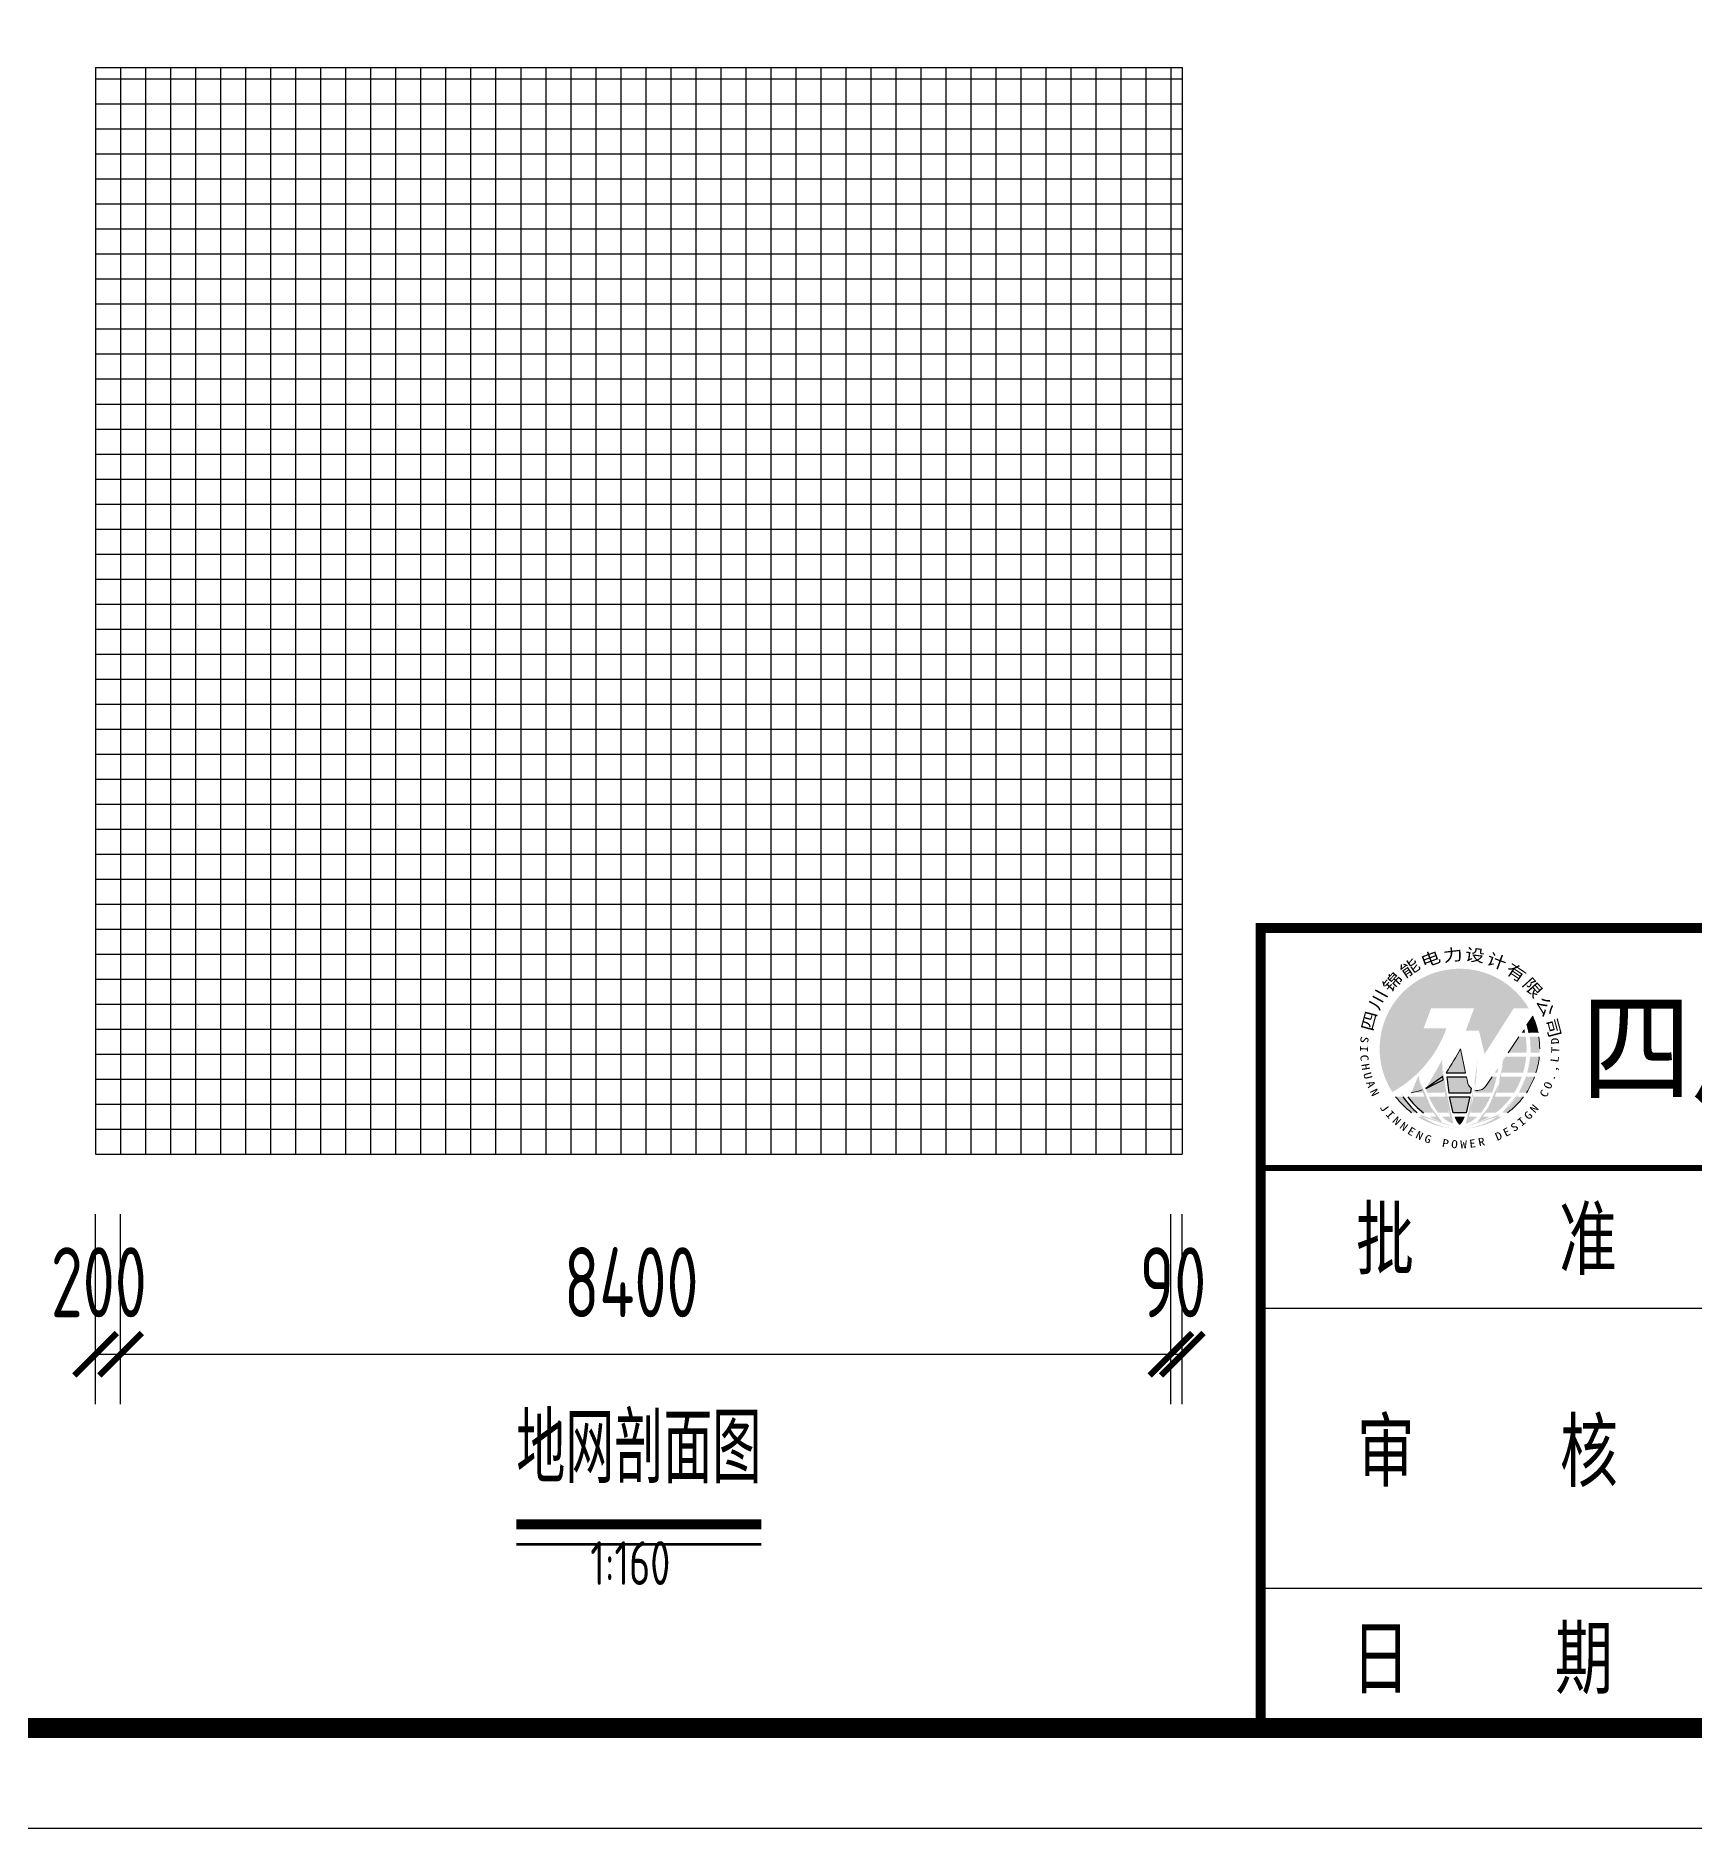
# Model space of a CAD drawing. Header units: inches. Extents: x -4449 to -2355, y -113 to 192.
# Drawn here: x -3039.9 to -2957, y -113.2 to -23.6 of the extents above; entities that cross this region are included whole.
import ezdxf
from ezdxf.enums import TextEntityAlignment as Align

# ---------------------------------------------------------------- set-up
doc = ezdxf.new("R2010")
doc.units = ezdxf.units.IN
doc.header["$MEASUREMENT"] = 0
doc.linetypes.add('细实线', pattern=[0])
doc.layers.add('原状电力线', color=7, linetype='Continuous')
doc.layers.add('图框', color=7, linetype='Continuous')
doc.styles.get("Standard").update_dxf_attribs({"font": 'tssdeng.shx', "width": 0.7, "bigfont": 'hztxt.shx'})
doc.styles.add('宋体-0.71', font='', dxfattribs={"width": 0.71})
doc.styles.add('宋体-0.8', font='', dxfattribs={"width": 0.8})
doc.styles.add('宋体-0.9', font='', dxfattribs={"width": 0.9})
doc.styles.add('宋体－0.71', font='', dxfattribs={"width": 0.71})
doc.styles.get('宋体-0.71').set_extended_font_data('SimSun')
doc.styles.get('宋体-0.8').set_extended_font_data('SimSun')
doc.styles.get('宋体-0.9').set_extended_font_data('SimSun')
doc.styles.get('宋体－0.71').set_extended_font_data('SimSun')

# ---------------------------------------------------------------- blocks, each defined once
blk = doc.blocks.new('锦能logo')
h = blk.add_hatch(color=256)
h.set_gradient(color1=(0, 0, 255), color2=(209, 209, 255), rotation=135, one_color=1, tint=0.9100000262260437, name='CURVED')
h.paths.add_polyline_path([(2956.981062167133, 7398.653929549574, 0.1437894166291007), (2957.616142303794, 7396.491219602932, 0.1827803456007146), (2960.321191244089, 7399.673341095569), (2959.180153983889, 7399.673341095569), (2959.553200110413, 7400.673341095569), (2961.705198880404, 7400.673341095569), (2961.291227192975, 7399.563634659837), (2961.944313963222, 7399.563634659837), (2962.22901424623, 7398.383151630136), (2963.6834255885, 7400.673341095569), (2964.433883768071, 7400.673341095569, 0.7651000113716319)])
h = blk.add_hatch(color=256)
edge = h.paths.add_edge_path()
edge.add_line((2964.636341288387, 7400.278409326525), (2964.359166231878, 7399.866872934382))
edge.add_ellipse((2960.981062167133, 7398.653929549574), major_axis=(0, 4), ratio=0.8862548494234943, start_angle=281.5369590328168, end_angle=287.6520596271704, ccw=False)
edge.add_line((2964.454457628181, 7399.453929549574), (2964.900245755586, 7399.453929549574))
edge.add_arc((2960.981062167133, 7398.653929549574), 3.999999999999954, 11.53695903281879, 23.96132766610068)
edge = h.paths.add_edge_path()
edge.add_spline(control_points=[(2964.250670857409, 7399.453929549574), (2964.238540475621, 7399.518107791411), (2964.224955721538, 7399.581923909235), (2964.209926932942, 7399.645289493854)], knot_values=[4.923285607825284, 4.923285607825284, 4.923285607825284, 4.923285607825284, 4.974821320729692, 4.974821320729692, 4.974821320729692, 4.974821320729692], degree=3, periodic=0)
edge.add_line((2964.209926932942, 7399.645289493854), (2964.081043547701, 7399.453929549574))
edge.add_line((2964.081043547701, 7399.453929549574), (2964.250670857409, 7399.453929549574))
h = blk.add_hatch(color=256)
edge = h.paths.add_edge_path()
edge.add_spline(control_points=[(2964.321339429546, 7398.453929549574), (2964.333550000845, 7398.721104585125), (2964.320737977568, 7398.989764808893), (2964.28360268591, 7399.253929549574)], knot_values=[4.660048990562125, 4.660048990562125, 4.660048990562125, 4.660048990562125, 4.870036013834053, 4.870036013834053, 4.870036013834053, 4.870036013834053], degree=3, periodic=0)
edge.add_line((2964.28360268591, 7399.253929549574), (2963.946340973735, 7399.253929549574))
edge.add_line((2963.946340973735, 7399.253929549574), (2963.407530677874, 7398.453929549574))
edge.add_line((2963.407530677874, 7398.453929549574), (2964.321339429546, 7398.453929549574))
edge = h.paths.add_edge_path()
edge.add_line((2964.93580615379, 7399.253929549574), (2964.485973203536, 7399.253929549574))
edge.add_ellipse((2960.981062167133, 7398.653929549574), major_axis=(0, 4), ratio=0.8862548494234943, start_angle=267.1340160174021, end_angle=278.626926558679, ccw=False)
edge.add_line((2964.521647517566, 7398.453929549574), (2964.97605903822, 7398.453929549574))
edge.add_arc((2960.981062167133, 7398.653929549576), 3.999999999999988, 357.1340160173777, 359.9999999999756)
edge.add_arc((2960.981062167133, 7398.653929549573), 4, 1.139910797836525e-11, 8.62692655869048)
edge = h.paths.add_edge_path()
edge.add_spline(control_points=[(2964.154284994874, 7397.453929549575), (2964.226842945412, 7397.701088076622), (2964.277265516587, 7397.956760359453), (2964.305052440105, 7398.228478990844), (2964.306294910522, 7398.241200859534), (2964.307479708482, 7398.253929549574)], knot_values=[4.392859425485231, 4.392859425485231, 4.392859425485231, 4.392859425485231, 4.597508568944723, 4.597508568944723, 4.607554696123628, 4.607554696123628, 4.607554696123628, 4.607554696123628], degree=3, periodic=0)
edge.add_line((2964.307479708481, 7398.253929549574), (2963.272828103908, 7398.253929549574))
edge.add_line((2963.272828103909, 7398.253929549574), (2963.152534636767, 7398.075323508724))
edge.add_ellipse((2960.981062167133, 7398.653929549574), major_axis=(0, 4), ratio=0.548638331573045, start_angle=252.54239687627899, end_angle=261.68290055675214, ccw=False)
edge.add_line((2963.074532614683, 7397.453929549574), (2964.154284994874, 7397.453929549574))
edge = h.paths.add_edge_path()
edge.add_line((2964.96101191556, 7398.253929549574), (2964.508311932138, 7398.253929549574))
edge.add_ellipse((2960.981062167133, 7398.653929549574), major_axis=(0, 4), ratio=0.8862548494234943, start_angle=252.5423968762787, end_angle=264.2608295227336, ccw=False)
edge.add_line((2964.362795140377, 7397.453929549574), (2964.796818972801, 7397.453929549574))
edge.add_arc((2960.981062167133, 7398.653929549573), 3.999999999999845, 342.5423968762892, 354.2608295227444)
edge = h.paths.add_edge_path()
edge.add_spline(control_points=[(2963.708071417148, 7396.453929549574), (2963.722060495244, 7396.476284119536), (2963.735835845721, 7396.498816594688), (2963.885982688607, 7396.750288058729), (2964.000270169786, 7396.996499318713), (2964.090091903093, 7397.253929549574)], knot_values=[4.097934744531436, 4.097934744531436, 4.097934744531436, 4.097934744531436, 4.119530461088638, 4.119530461088638, 4.337106801878667, 4.337106801878667, 4.337106801878667, 4.337106801878667], degree=3, periodic=0)
edge.add_line((2964.090091903093, 7397.253929549574), (2963.036809336644, 7397.253929549574))
edge.add_ellipse((2960.981062167133, 7398.653929549574), major_axis=(0, 4), ratio=0.548638331573045, start_angle=236.6329870307706, end_angle=249.5126848852783, ccw=False)
edge.add_line((2962.813875537502, 7396.453929549574), (2963.708071417148, 7396.453929549574))
edge = h.paths.add_edge_path()
edge.add_line((2964.728060966172, 7397.253929549574), (2964.301858023566, 7397.253929549574))
edge.add_ellipse((2960.981062167133, 7398.653929549574), major_axis=(0, 4), ratio=0.8862548494234943, start_angle=236.6329870307722, end_angle=249.51268488527768, ccw=False)
edge.add_line((2963.941737067336, 7396.453929549574), (2964.321720784831, 7396.453929549574))
edge.add_arc((2960.981062167133, 7398.653929549575), 3.999999999999917, 326.6329870307686, 339.5126848852755)
edge = h.paths.add_edge_path()
edge.add_spline(control_points=[(2962.784279539617, 7395.453929549574), (2963.0816886685, 7395.670685139674), (2963.349455536195, 7395.941706136045), (2963.573843342575, 7396.253929549574)], knot_values=[3.714253050741605, 3.714253050741605, 3.714253050741605, 3.714253050741605, 4.03188570171184, 4.03188570171184, 4.03188570171184, 4.03188570171184], degree=3, periodic=0)
edge.add_line((2963.573843342575, 7396.253929549574), (2962.736704828167, 7396.253929549574))
edge.add_ellipse((2960.981062167133, 7398.653929549574), major_axis=(0, 4), ratio=0.548638331573045, start_angle=216.8698976458475, end_angle=233.130102354157, ccw=False)
edge.add_line((2962.297794162909, 7395.453929549574), (2962.784279539617, 7395.453929549574))
edge = h.paths.add_edge_path()
edge.add_line((2964.181062167133, 7396.253929549574), (2963.817077685288, 7396.253929549574))
edge.add_ellipse((2960.981062167133, 7398.653929549574), major_axis=(0, 4), ratio=0.8862548494234943, start_angle=216.8698976458473, end_angle=233.13010235415578, ccw=False)
edge.add_line((2963.108073805749, 7395.453929549574), (2963.381062167133, 7395.453929549574))
edge.add_arc((2960.981062167133, 7398.653929549574), 3.999999999999961, 306.8698976458538, 323.1301023541625)
h = blk.add_hatch(color=256)
edge = h.paths.add_edge_path()
edge.add_line((2960.303633320671, 7397.453929549575), (2961.275626788034, 7397.453929549574))
edge.add_line((2961.275626788034, 7397.453929549574), (2961.028117067938, 7398.653859529253))
edge.add_arc((2949.39642619554, 7404.858068765024), 13.18288453989743, 325.8301632773273, 331.9250557706892, ccw=False)
h.paths.add_polyline_path([(2960.656764305257, 7395.45319312562), (2960.470422019383, 7396.25432673681), (2961.491919576963, 7396.25432673681), (2961.312051362964, 7395.45319312562)])
edge = h.paths.add_edge_path()
edge.add_line((2961.554203114296, 7396.679631563669), (2961.523220757679, 7396.454030657793))
edge.add_line((2961.523220757679, 7396.454030657793), (2960.438661576826, 7396.454030657792))
edge.add_line((2960.438661576826, 7396.454030657792), (2960.338518995747, 7397.256918736061))
edge.add_line((2960.338518995747, 7397.25691873606), (2961.331495671739, 7397.253929549574))
edge.add_line((2961.331495671739, 7397.253929549574), (2961.373950294682, 7397.011791336146))
edge.add_arc((2961.870947410163, 7397.066507578738), 0.4999999999999712, 186.2826018710461, 230.6920239323921)
h.paths.add_polyline_path([(2959.288296430605, 7396.660355698461), (2960.160759453479, 7397.090699799897), (2960.137815593471, 7397.262492086918)])
h = blk.add_hatch(color=256)
edge = h.paths.add_edge_path()
edge.add_ellipse((2960.981062167133, 7398.653929549574), major_axis=(0, 4), ratio=0.2227920946588142, start_angle=112.99399430776069, end_angle=123.36701296922661, ccw=False)
edge.add_arc((2957.627393821145, 7401.120008587621), 4.758928899940781, 290.43028847167915, 302.16282589198244, ccw=False)
edge.add_spline(control_points=[(2959.288581126923, 7396.660427776624), (2959.311716001525, 7396.590076865661), (2959.336077830354, 7396.521201268989), (2959.361581253227, 7396.453929549574)], knot_values=[2.11062697296516, 2.11062697296516, 2.11062697296516, 2.11062697296516, 2.174523381089376, 2.174523381089376, 2.174523381089376, 2.174523381089376], degree=3, periodic=0)
edge.add_line((2959.361581253227, 7396.453929549574), (2960.236789836155, 7396.453929549574))
edge = h.paths.add_edge_path()
edge.add_ellipse((2960.981062167133, 7398.653929549574), major_axis=(0, 4), ratio=0.548638331573045, start_angle=120.9869532087852, end_angle=123.36701296923081, ccw=False)
edge.add_arc((2957.627393821145, 7401.120008587621), 4.75892889994079, 281.33658652327006, 288.02179753906887, ccw=False)
edge.add_line((2958.562867329798, 7396.453929549574), (2959.148248796764, 7396.453929549574))
edge = h.paths.add_edge_path()
edge.add_ellipse((2960.981062167133, 7398.653929549574), major_axis=(0, 4), ratio=0.8862548494234943, start_angle=126.86989764584419, end_angle=143.1301023541536, ccw=False)
edge.add_line((2958.145046648978, 7396.253929549574), (2957.781062167133, 7396.253929549574))
edge.add_arc((2960.981062167133, 7398.653929549574), 3.999999999999809, 216.869897645844, 233.130102354156)
edge.add_line((2958.581062167133, 7395.453929549574), (2958.854050528516, 7395.453929549574))
edge = h.paths.add_edge_path()
edge.add_ellipse((2960.981062167133, 7398.653929549574), major_axis=(0, 4), ratio=0.548638331573045, start_angle=126.869897645843, end_angle=143.1301023541535, ccw=False)
edge.add_line((2959.225419506099, 7396.253929549574), (2958.388133573606, 7396.253929549574))
edge.add_spline(control_points=[(2958.388133573605, 7396.253929549574), (2958.428873015288, 7396.197209226917), (2958.47105159217, 7396.141861338324), (2958.514584378582, 7396.08795960168)], knot_values=[2.251264128307453, 2.251264128307453, 2.251264128307453, 2.251264128307453, 2.308950918631057, 2.308950918631057, 2.308950918631057, 2.308950918631057], degree=3, periodic=0)
edge.add_spline(control_points=[(2958.514584378582, 7396.08795960168), (2958.579933067868, 7396.00704569448), (2958.648333350761, 7395.929390565145), (2958.719497950681, 7395.855243577877)], knot_values=[2.308950918631057, 2.308950918631057, 2.308950918631057, 2.308950918631057, 2.395546711078183, 2.395546711078183, 2.395546711078183, 2.395546711078183], degree=3, periodic=0)
edge.add_spline(control_points=[(2958.719497950681, 7395.855243577877), (2958.784879693385, 7395.787121797533), (2958.852594748058, 7395.721961178952), (2958.922420333952, 7395.659955102127)], knot_values=[2.395546711078183, 2.395546711078183, 2.395546711078183, 2.395546711078183, 2.475105702872352, 2.475105702872352, 2.475105702872352, 2.475105702872352], degree=3, periodic=0)
edge.add_spline(control_points=[(2958.922420333952, 7395.659955102127), (2958.998625351017, 7395.592284003029), (2959.07734416236, 7395.528370189745), (2959.158287177293, 7395.468465035189)], knot_values=[2.475105702872352, 2.475105702872352, 2.475105702872352, 2.475105702872352, 2.5619333928921, 2.5619333928921, 2.5619333928921, 2.5619333928921], degree=3, periodic=0)
edge.add_spline(control_points=[(2959.158287177293, 7395.468465035189), (2959.164869775818, 7395.463593316705), (2959.171467084271, 7395.458748109767), (2959.178078946897, 7395.453929549574)], knot_values=[2.5619333928921, 2.5619333928921, 2.5619333928921, 2.5619333928921, 2.568994555918444, 2.568994555918444, 2.568994555918444, 2.568994555918444], degree=3, periodic=0)
edge.add_line((2959.178078946897, 7395.453929549574), (2959.664330171358, 7395.453929549574))
edge = h.paths.add_edge_path()
edge.add_ellipse((2960.981062167133, 7398.653929549574), major_axis=(0, 4), ratio=0.2227920946588142, start_angle=126.86989764584729, end_angle=143.1301023541531, ccw=False)
edge.add_line((2960.268127464225, 7396.253929549574), (2959.44278636639, 7396.253929549574))
edge.add_spline(control_points=[(2959.44278636639, 7396.253929549574), (2959.566802330377, 7395.968304404979), (2959.711907769087, 7395.717357848515), (2959.885958734283, 7395.492582574107), (2959.901564914547, 7395.473031038096), (2959.917281615523, 7395.453929549574)], knot_values=[2.23946129292111, 2.23946129292111, 2.23946129292111, 2.23946129292111, 2.525164764367403, 2.525164764367403, 2.553069319174484, 2.553069319174484, 2.553069319174484, 2.553069319174484], degree=3, periodic=0)
edge.add_line((2959.917281615522, 7395.453929549574), (2960.446361139951, 7395.453929549574))
edge = h.paths.add_edge_path()
edge.add_ellipse((2960.981062167133, 7398.653929549574), major_axis=(0, 4), ratio=0.8862548494234943, start_angle=148.2116693829467, end_angle=179.9999999999961, ccw=False)
edge.add_line((2959.113607321071, 7395.253929549574), (2958.873931416562, 7395.253929549574))
edge.add_arc((2960.981062167133, 7398.653929549574), 4, 238.2116693829475, 269.9999999999968)
h = blk.add_hatch(color=256)
edge = h.paths.add_edge_path()
edge.add_spline(control_points=[(2962.871261622121, 7397.453929549574), (2962.886847128582, 7397.541483108903), (2962.900749563245, 7397.630106074602), (2962.912924268924, 7397.719561386606)], knot_values=[4.39846764421691, 4.39846764421691, 4.39846764421691, 4.39846764421691, 4.469670888643414, 4.469670888643414, 4.469670888643414, 4.469670888643414], degree=3, periodic=0)
edge.add_line((2962.912924268924, 7397.719561386606), (2962.734017808048, 7397.453929549574))
edge.add_line((2962.734017808048, 7397.453929549574), (2962.871261622121, 7397.453929549574))
edge = h.paths.add_edge_path()
edge.add_spline(control_points=[(2962.600473923594, 7396.453929549574), (2962.640374726167, 7396.559172065085), (2962.677499260145, 7396.66831975951), (2962.757534068246, 7396.932966224926), (2962.797902888272, 7397.091194768968), (2962.832336246277, 7397.253929549575)], knot_values=[4.108645960211936, 4.108645960211936, 4.108645960211936, 4.108645960211936, 4.208607940612338, 4.208607940612338, 4.343707102819545, 4.343707102819545, 4.343707102819545, 4.343707102819545], degree=3, periodic=0)
edge.add_line((2962.832336246277, 7397.253929549574), (2962.599315234083, 7397.253929549574))
edge.add_line((2962.599315234083, 7397.253929549574), (2962.271781169773, 7396.767622488516))
edge.add_arc((2961.870947410163, 7397.066507578738), 0.4999999999999712, 255.23239800170438, 323.2896350481477, ccw=False)
edge.add_ellipse((2960.981062167133, 7398.653929549574), major_axis=(0, 4), ratio=0.2227920946588142, start_angle=236.6329870307734, end_angle=238.8201303983949, ccw=False)
edge.add_line((2961.72533449811, 7396.453929549574), (2962.600473923594, 7396.453929549574))
edge = h.paths.add_edge_path()
edge.add_spline(control_points=[(2962.044765516351, 7395.453929549574), (2962.077254990169, 7395.493381026517), (2962.109265684618, 7395.534732932497), (2962.280280676527, 7395.769808874506), (2962.408222392252, 7395.99798128727), (2962.519292112041, 7396.253929549574)], knot_values=[3.730062961207604, 3.730062961207604, 3.730062961207604, 3.730062961207604, 3.787747146551105, 3.787747146551105, 4.043715071269598, 4.043715071269598, 4.043715071269598, 4.043715071269598], degree=3, periodic=0)
edge.add_line((2962.519292112041, 7396.253929549574), (2961.693996870041, 7396.253929549574))
edge.add_ellipse((2960.981062167133, 7398.653929549574), major_axis=(0, 4), ratio=0.2227920946588142, start_angle=216.8698976458469, end_angle=233.1301023541514, ccw=False)
edge.add_line((2961.515763194314, 7395.453929549574), (2962.044765516351, 7395.453929549574))
edge = h.paths.add_edge_path()
edge.add_spline(control_points=[(2961.687206736099, 7395.108670120731), (2961.710849277093, 7395.126184182916), (2961.734401723015, 7395.144603203799), (2961.757839030543, 7395.163921196799)], knot_values=[3.526917542540041, 3.526917542540041, 3.526917542540041, 3.526917542540041, 3.566033487143059, 3.566033487143059, 3.566033487143059, 3.566033487143059], degree=3, periodic=0)
edge.add_spline(control_points=[(2961.757839030543, 7395.163921196799), (2961.791066722038, 7395.191308827009), (2961.824062991302, 7395.220503344761), (2961.856756475953, 7395.251487690943)], knot_values=[3.566033487143059, 3.566033487143059, 3.566033487143059, 3.566033487143059, 3.621489197586637, 3.621489197586637, 3.621489197586637, 3.621489197586637], degree=3, periodic=0)
edge.add_spline(control_points=[(2961.856756475953, 7395.251487690943), (2961.857614028328, 7395.252300412497), (2961.858471372382, 7395.253114365481), (2961.859328506827, 7395.253929549591)], knot_values=[3.621489197586637, 3.621489197586637, 3.621489197586637, 3.621489197586637, 3.62294380472567, 3.62294380472567, 3.62294380472567, 3.62294380472567], degree=3, periodic=0)
edge.add_line((2961.85932850681, 7395.253929549574), (2961.450514240772, 7395.253929549574))
edge.add_ellipse((2960.981062167133, 7398.653929549574), major_axis=(0, 4), ratio=0.2227920946588142, start_angle=200.2593301670567, end_angle=211.7883306170498, ccw=False)
edge.add_spline(control_points=[(2961.289646889722, 7394.901389705381), (2961.306832910057, 7394.906755785699), (2961.324024435639, 7394.912571483741), (2961.34122246483, 7394.918837188779)], knot_values=[3.309935535646118, 3.309935535646118, 3.309935535646118, 3.309935535646118, 3.338035074114369, 3.338035074114369, 3.338035074114369, 3.338035074114369], degree=3, periodic=0)
edge.add_spline(control_points=[(2961.34122246483, 7394.918837188779), (2961.358880588583, 7394.925270518652), (2961.376545568579, 7394.932178255443), (2961.399365473753, 7394.941710888665), (2961.404513032477, 7394.943903845129), (2961.409660913406, 7394.946139630558)], knot_values=[3.338035074114369, 3.338035074114369, 3.338035074114369, 3.338035074114369, 3.366886352489871, 3.366886352489871, 3.375288881217744, 3.375288881217744, 3.375288881217744, 3.375288881217744], degree=3, periodic=0)
edge.add_spline(control_points=[(2961.409660913406, 7394.946139630558), (2961.433397456778, 7394.956448691417), (2961.457140850441, 7394.967668326879), (2961.480866759613, 7394.979792719736)], knot_values=[3.375288881217744, 3.375288881217744, 3.375288881217744, 3.375288881217744, 3.4140323934231, 3.4140323934231, 3.4140323934231, 3.4140323934231], degree=3, periodic=0)
edge.add_spline(control_points=[(2961.480866759613, 7394.979792719736), (2961.503459204677, 7394.99133789078), (2961.526035795927, 7395.003703437707), (2961.548575522273, 7395.016884337837)], knot_values=[3.4140323934231, 3.4140323934231, 3.4140323934231, 3.4140323934231, 3.450925001616034, 3.450925001616034, 3.450925001616034, 3.450925001616034], degree=3, periodic=0)
edge.add_spline(control_points=[(2961.548575522273, 7395.016884337837), (2961.572467203149, 7395.030855841071), (2961.596317464107, 7395.045743442259), (2961.620101281947, 7395.061541159631)], knot_values=[3.450925001616034, 3.450925001616034, 3.450925001616034, 3.450925001616034, 3.490030464037292, 3.490030464037292, 3.490030464037292, 3.490030464037292], degree=3, periodic=0)
edge.add_spline(control_points=[(2961.620101281947, 7395.061541159631), (2961.642535885747, 7395.076442700356), (2961.664911371012, 7395.09215402753), (2961.687206736099, 7395.108670120731)], knot_values=[3.490030464037292, 3.490030464037292, 3.490030464037292, 3.490030464037292, 3.526917542540041, 3.526917542540041, 3.526917542540041, 3.526917542540041], degree=3, periodic=0)
h = blk.add_hatch(color=256)
edge = h.paths.add_edge_path()
edge.add_ellipse((2960.981062167133, 7398.653929549574), major_axis=(0, 4), ratio=0.548638331573045, start_angle=148.2116693829451, end_angle=156.4349843470532, ccw=False)
edge.add_line((2959.825009467734, 7395.253929549574), (2959.487741293253, 7395.253929549574))
edge.add_spline(control_points=[(2959.487741293253, 7395.253929549574), (2959.497414595797, 7395.248441286055), (2959.50711107926, 7395.243007554984), (2959.705199304247, 7395.133381292928), (2959.901981436065, 7395.049746957019), (2960.103702934556, 7394.987501514934)], knot_values=[2.67586157448825, 2.67586157448825, 2.67586157448825, 2.67586157448825, 2.685596137520382, 2.685596137520382, 2.874261766277221, 2.874261766277221, 2.874261766277221, 2.874261766277221], degree=3, periodic=0)
edge = h.paths.add_edge_path()
edge.add_ellipse((2960.981062167133, 7398.653929549574), major_axis=(0, 4), ratio=0.2227920946588142, start_angle=148.2116693829511, end_angle=159.735027175339, ccw=False)
edge.add_line((2960.511610093493, 7395.253929549574), (2960.102659638547, 7395.253929549574))
edge.add_spline(control_points=[(2960.102659638531, 7395.253929549589), (2960.271023879841, 7395.093847910067), (2960.447455135382, 7394.98150813925), (2960.639160360004, 7394.912288348518), (2960.655780749933, 7394.906699594019), (2960.672395110727, 7394.901526130303)], knot_values=[2.660182515614395, 2.660182515614395, 2.660182515614395, 2.660182515614395, 2.946025558428637, 2.946025558428637, 2.973172350748402, 2.973172350748402, 2.973172350748402, 2.973172350748402], degree=3, periodic=0)
edge = h.paths.add_edge_path(flags=17)
edge.add_spline(control_points=[(2961.858516553375, 7394.987577166085), (2962.070582387616, 7395.053111472752), (2962.277192669183, 7395.142258694488), (2962.474328626089, 7395.253929549574)], knot_values=[3.408957094167296, 3.408957094167296, 3.408957094167296, 3.408957094167296, 3.607306422438473, 3.607306422438473, 3.607306422438473, 3.607306422438473], degree=3, periodic=0)
edge.add_line((2962.474328626089, 7395.253929549574), (2962.137114866532, 7395.253929549574))
edge.add_ellipse((2960.981062167133, 7398.653929549574), major_axis=(0, 4), ratio=0.548638331573045, start_angle=203.5677259901115, end_angle=211.7883306170557, ccw=False)
edge = h.paths.add_edge_path()
edge.add_line((2963.088192917704, 7395.253929549574), (2962.848517013196, 7395.253929549574))
edge.add_ellipse((2960.981062167133, 7398.653929549574), major_axis=(0, 4), ratio=0.8862548494234943, start_angle=179.9999999999961, end_angle=211.7883306170542, ccw=False)
edge.add_arc((2960.981062167133, 7398.653929549574), 4, 269.9999999999968, 301.7883306170561)
h = blk.add_hatch(color=256)
edge = h.paths.add_edge_path()
edge.add_spline(control_points=[(2960.981062167194, 7394.853935159443), (2960.981727004263, 7394.854017897967), (2960.991820073574, 7394.855031930551), (2961.038327152559, 7394.893489684063), (2961.071455213246, 7394.930462012831), (2961.148447622351, 7395.051408580002), (2961.192914586096, 7395.141947061633), (2961.236713616393, 7395.253929549574)], knot_values=[3.169311877621223, 3.169311877621223, 3.169311877621223, 3.169311877621223, 3.323781551669676, 3.323781551669676, 3.478251225718128, 3.478251225718128, 3.66092720216701, 3.66092720216701, 3.66092720216701, 3.66092720216701], degree=3, periodic=0)
edge.add_line((2961.236713616394, 7395.253929549574), (2960.725135237765, 7395.253929549574))
edge.add_spline(control_points=[(2960.725135237765, 7395.253929549574), (2960.779769687456, 7395.11392699536), (2960.836751859494, 7395.007446897527), (2960.9219513646, 7394.892951199978), (2960.953212038973, 7394.867689729759), (2960.977467314246, 7394.854184245434), (2960.980650265171, 7394.853986420347), (2960.981062167138, 7394.853935159435)], knot_values=[2.622271516230491, 2.622271516230491, 2.622271516230491, 2.622271516230491, 2.850686360674083, 2.850686360674083, 3.018171193868114, 3.018171193868114, 3.113873434683093, 3.113873434683093, 3.113873434683093, 3.113873434683093], degree=3, periodic=0)
at = {"color": 7, "lineweight": 0}
for p, q in [((2964.636341288387, 7400.278409326525), (2964.359166231877, 7399.866872934382)), ((2963.946340973735, 7399.253929549574), (2963.407530677874, 7398.453929549574)), ((2961.275626788034, 7397.453929549574), (2961.028117067938, 7398.653859529253)), ((2961.373950294682, 7397.011791336146), (2961.331495671739, 7397.253929549574)), ((2962.599315234083, 7397.253929549574), (2962.271781169773, 7396.767622488516))]:
    blk.add_line(p, q, dxfattribs=at)
for p, q in [((2960.303633320671, 7397.453929549575), (2961.275626788034, 7397.453929549574)), ((2960.137815593471, 7397.262492086918), (2959.288296430605, 7396.660355698461)), ((2959.288296430605, 7396.660355698461), (2960.160759453479, 7397.090699799897)), ((2960.160759453479, 7397.090699799897), (2960.137815593471, 7397.262492086918)), ((2960.338518995747, 7397.25691873606), (2961.331495671739, 7397.253929549574)), ((2960.338518995747, 7397.256918736061), (2960.438661576826, 7396.454030657792)), ((2961.554203114296, 7396.679631563669), (2961.523220757679, 7396.454030657793)), ((2960.438661576826, 7396.454030657792), (2961.523220757679, 7396.454030657793)), ((2960.470422019383, 7396.25432673681), (2961.491919576963, 7396.25432673681)), ((2960.656764305257, 7395.45319312562), (2960.470422019383, 7396.25432673681)), ((2961.491919576963, 7396.25432673681), (2961.312051362964, 7395.45319312562)), ((2961.312051362964, 7395.45319312562), (2960.656764305257, 7395.45319312562))]:
    blk.add_line(p, q)
for centre, radius, start, end in [((2960.981062167133, 7398.653929549575), 4, 11.53695903280796, 23.96132766610367), ((2960.981062167133, 7398.653929549573), 4, 0, 8.626926558710773), ((2949.39642619554, 7404.858068765024), 13.18288453989743, 325.8301632773273, 331.9250557706892), ((2960.981062167133, 7398.653929549573), 3.999999999999999, 342.5423968762713, 354.2608295227656), ((2957.627393821145, 7401.120008587622), 4.758928899940781, 281.3365865232777, 288.0217975390541), ((2961.870947410163, 7397.066507578738), 0.4999999999999712, 186.2826018710461, 230.6920239323921), ((2961.870947410163, 7397.066507578738), 0.4999999999999712, 255.232398001711, 323.2896350481268), ((2960.981062167133, 7398.653929549575), 4, 326.6329870307662, 339.5126848852572), ((2960.981062167133, 7398.653929549575), 4, 216.8698976458544, 233.1301023541664), ((2960.981062167133, 7398.653929549574), 4, 306.8698976458335, 323.1301023541455)]:
    blk.add_arc(centre, radius, start, end, dxfattribs=at)
for start_param, end_param in [(4.913746901175044, 5.020475540637175), (2.214297435588184, 2.498091544796468)]:
    blk.add_ellipse((2960.981062167133, 7398.653929549574), major_axis=(0, 4), ratio=0.8862548494234943, start_param=start_param, end_param=end_param)
blk.add_open_spline([(2958.388133573605, 7396.253929549574), (2958.612520476636, 7395.941522284908), (2958.880565643272, 7395.670749807745), (2959.178078946897, 7395.453929549574)], degree=3)
at = {"width": 1.2}
for s, height, rotation, style, p in [('力', 0.6, 6.818181818181818, '宋体-0.71', (2960.19481675203, 7402.993218109758)), ('设', 0.6, 353.1818181818182, '宋体－0.71', (2961.217755710953, 7403.090085648852)), ('能', 0.6, 34.09090909090909, '宋体-0.8', (2958.246008285137, 7402.167906883607)), ('电', 0.6, 20.45454545454546, '宋体-0.8', (2959.165383876876, 7402.687764077343)), ('计', 0.6, 339.5454545454545, '宋体-0.8', (2962.264045471879, 7402.92139644756)), ('有', 0.6, 325.9090909090909, '宋体-0.8', (2963.230902280206, 7402.483390558791)), ('锦', 0.6, 47.72727272727273, '宋体-0.9', (2957.506557434682, 7401.419712636435)), ('限', 0.6, 312.2727272727273, '宋体－0.71', (2964.07805952731, 7401.866034095591)), ('川', 0.6, 61.36363636363637, '宋体-0.8', (2956.929735555601, 7400.541327975906)), ('公', 0.6, 298.6363636363636, '宋体-0.8', (2964.75650162721, 7401.045383321624)), ('四', 0.6, 75.00000000000001, '宋体-0.8', (2956.620283041136, 7399.489826739384)), ('司', 0.6, 285, '宋体-0.8', (2965.244470925319, 7400.092294421288)), ('S', 0.4, 262.9846218197222, '宋体-0.8', (2956.044725810823, 7399.287284823756)), ('I', 0.4, 268.4131932482936, '宋体-0.8', (2956.006947292615, 7398.817443283114)), ('D', 0.4, 92.9846218197223, '宋体-0.8', (2965.952385471478, 7398.887382177774)), ('T', 0.4, 87.55605039115088, '宋体-0.8', (2965.952174378707, 7398.416024303977)), ('C', 0.4, 273.8417646768651, '宋体-0.8', (2956.013787457748, 7398.346134995587)), ('H', 0.4, 279.2703361054365, '宋体-0.8', (2956.065184948741, 7397.877587679225)), ('U', 0.4, 284.6989075340079, '宋体-0.8', (2956.16067872108, 7397.416004285682)), ('L', 0.4, 82.12747896257943, '宋体-0.8', (2965.907371537007, 7397.946800481984)), (',', 0.4, 76.698907534008, '宋体-0.8', (2965.818378835732, 7397.483919731822)), ('A', 0.4, 290.1274789625793, '宋体-0.8', (2956.29941217887, 7396.965525299002)), ('N', 0.4, 295.5560503911507, '宋体-0.8', (2956.480140858645, 7396.530191594751)), ('C', 0.4, 60.41319324829371, '宋体-0.8', (2965.296179874169, 7396.17435000853)), ('O', 0.4, 65.84176467686511, '宋体-0.8', (2965.511406205129, 7396.593701789511)), ('.', 0.4, 71.27033610543653, '宋体-0.8', (2965.685994555029, 7397.031534175053)), ('J', 0.4, 306.4131932482936, '宋体-0.8', (2956.96073704991, 7395.720409227882)), ('N', 0.4, 49.55605039115081, '宋体-0.8', (2964.751882952746, 7395.405935379516)), ('I', 0.4, 311.8417646768651, '宋体-0.8', (2957.256293529224, 7395.353224455203)), ('N', 0.4, 317.2703361054365, '宋体-0.8', (2957.585261836886, 7395.01564758647)), ('N', 0.4, 322.6989075340078, '宋体-0.8', (2957.944691069446, 7394.710706745434)), ('S', 0.4, 33.2703361054365, '宋体-0.8', (2963.689753153948, 7394.47881893261)), ('I', 0.4, 38.69890753400791, '宋体-0.8', (2964.072589750047, 7394.753799714553)), ('G', 0.4, 44.1274789625794, '宋体-0.8', (2964.427694801188, 7395.063765345557)), ('E', 0.4, 328.1274789625793, '宋体-0.8', (2958.331357083612, 7394.441137304956)), ('N', 0.4, 333.5560503911507, '宋体-0.8', (2958.741791417378, 7394.209357350223)), ('G', 0.4, 338.9846218197222, '宋体-0.8', (2959.172312402744, 7394.017445988105)), ('P', 0.4, 349.841764676865, '宋体-0.8', (2960.078021393778, 7393.759741885864)), ('O', 0.4, 355.2703361054365, '宋体-0.8', (2960.545085030853, 7393.696260796764)), ('W', 0.4, 0.6989075340077999, '宋体-0.8', (2961.01605945935, 7393.677250866407)), ('E', 0.4, 6.127478962579288, '宋体-0.8', (2961.486719955994, 7393.702882617206)), ('R', 0.4, 11.5560503911507, '宋体-0.8', (2961.952844613533, 7393.772926127857)), ('D', 0.4, 22.4131932482936, '宋体-0.8', (2962.85483972493, 7394.04334247309)), ('E', 0.4, 27.84176467686501, '宋体-0.8', (2963.282619124344, 7394.241289625599))]:
    blk.add_text(s, height=height, rotation=rotation, dxfattribs=dict(at, style=style)).set_placement(p)

msp = doc.modelspace()

# ---------------------------------------------------------------- linework, layer by layer
at = {"color": 2, "linetype": '细实线'}
for p, q in [((-3036.876145627339, -91.98235851560275), (-3036.876145627339, -82.48235851560275)), ((-3035.626145627339, -91.98235851560275), (-3035.626145627339, -82.48235851560275)), ((-3035.626145627339, -91.98235851560275), (-3035.626145627339, -82.48235851560275)), ((-2983.126145627339, -91.98235851560275), (-2983.126145627339, -82.48235851560275)), ((-2983.126145627339, -91.98235851560275), (-2983.126145627339, -82.48235851560275)), ((-2982.563645627339, -91.98235851560275), (-2982.563645627339, -82.48235851560275)), ((-3036.876145627339, -89.48235851560275), (-3035.626145627339, -89.48235851560275)), ((-3035.626145627339, -89.48235851560275), (-2983.126145627339, -89.48235851560275)), ((-2983.126145627339, -89.48235851560275), (-2982.563645627339, -89.48235851560275))]:
    msp.add_line(p, q, dxfattribs=at)
at = {"color": 1, "linetype": '细实线'}
for points in [[(-3036.876145627339, -25.16985851560275), (-2982.563645627339, -25.16985851560275)], [(-3036.876145627339, -25.16985851560275), (-3036.876145627339, -79.48235851560275)], [(-3036.876145627339, -25.73235851560275), (-2982.563645627339, -25.73235851560275)], [(-3035.626145627339, -25.16985851560275), (-3035.626145627339, -79.48235851560275)], [(-3034.376145627339, -25.16985851560275), (-3034.376145627339, -79.48235851560275)], [(-3033.126145627339, -25.16985851560275), (-3033.126145627339, -79.48235851560275)], [(-3031.876145627339, -25.16985851560275), (-3031.876145627339, -79.48235851560275)], [(-3030.626145627339, -25.16985851560275), (-3030.626145627339, -79.48235851560275)], [(-3029.376145627339, -25.16985851560275), (-3029.376145627339, -79.48235851560275)], [(-3028.126145627339, -25.16985851560275), (-3028.126145627339, -79.48235851560275)], [(-3026.876145627339, -25.16985851560275), (-3026.876145627339, -79.48235851560275)], [(-3025.626145627339, -25.16985851560275), (-3025.626145627339, -79.48235851560275)], [(-3024.376145627339, -25.16985851560275), (-3024.376145627339, -79.48235851560275)], [(-3023.126145627339, -25.16985851560275), (-3023.126145627339, -79.48235851560275)], [(-3021.876145627339, -25.16985851560275), (-3021.876145627339, -79.48235851560275)], [(-3020.626145627339, -25.16985851560275), (-3020.626145627339, -79.48235851560275)], [(-3019.376145627339, -25.16985851560275), (-3019.376145627339, -79.48235851560275)], [(-3018.126145627339, -25.16985851560275), (-3018.126145627339, -79.48235851560275)], [(-3016.876145627339, -25.16985851560275), (-3016.876145627339, -79.48235851560275)], [(-3015.626145627339, -25.16985851560275), (-3015.626145627339, -79.48235851560275)], [(-3014.376145627339, -25.16985851560275), (-3014.376145627339, -79.48235851560275)], [(-3013.126145627339, -25.16985851560275), (-3013.126145627339, -79.48235851560275)], [(-3011.876145627339, -25.16985851560275), (-3011.876145627339, -79.48235851560275)], [(-3010.626145627339, -25.16985851560275), (-3010.626145627339, -79.48235851560275)], [(-3009.376145627339, -25.16985851560275), (-3009.376145627339, -79.48235851560275)], [(-3008.126145627339, -25.16985851560275), (-3008.126145627339, -79.48235851560275)], [(-3006.876145627339, -25.16985851560275), (-3006.876145627339, -79.48235851560275)], [(-3005.626145627339, -25.16985851560275), (-3005.626145627339, -79.48235851560275)], [(-3004.376145627339, -25.16985851560275), (-3004.376145627339, -79.48235851560275)], [(-3003.126145627339, -25.16985851560275), (-3003.126145627339, -79.48235851560275)], [(-3001.876145627339, -25.16985851560275), (-3001.876145627339, -79.48235851560275)], [(-3000.626145627339, -25.16985851560275), (-3000.626145627339, -79.48235851560275)], [(-2999.376145627339, -25.16985851560275), (-2999.376145627339, -79.48235851560275)], [(-2998.126145627339, -25.16985851560275), (-2998.126145627339, -79.48235851560275)], [(-2996.876145627339, -25.16985851560275), (-2996.876145627339, -79.48235851560275)], [(-2995.626145627339, -25.16985851560275), (-2995.626145627339, -79.48235851560275)], [(-2994.376145627339, -25.16985851560275), (-2994.376145627339, -79.48235851560275)], [(-2993.126145627339, -25.16985851560275), (-2993.126145627339, -79.48235851560275)], [(-2991.876145627339, -25.16985851560275), (-2991.876145627339, -79.48235851560275)], [(-2990.626145627339, -25.16985851560275), (-2990.626145627339, -79.48235851560275)], [(-2989.376145627339, -25.16985851560275), (-2989.376145627339, -79.48235851560275)], [(-2988.126145627339, -25.16985851560275), (-2988.126145627339, -79.48235851560275)], [(-2986.876145627339, -25.16985851560275), (-2986.876145627339, -79.48235851560275)], [(-2985.626145627339, -25.16985851560275), (-2985.626145627339, -79.48235851560275)], [(-2984.376145627339, -25.16985851560275), (-2984.376145627339, -79.48235851560275)], [(-2983.126145627339, -25.16985851560275), (-2983.126145627339, -79.48235851560275)], [(-2982.563645627339, -25.16985851560275), (-2982.563645627339, -79.48235851560275)], [(-3036.876145627339, -26.98235851560275), (-2982.563645627339, -26.98235851560275)], [(-3036.876145627339, -28.23235851560275), (-2982.563645627339, -28.23235851560275)], [(-3036.876145627339, -29.48235851560275), (-2982.563645627339, -29.48235851560275)], [(-3036.876145627339, -30.73235851560275), (-2982.563645627339, -30.73235851560275)], [(-3036.876145627339, -31.98235851560275), (-2982.563645627339, -31.98235851560275)], [(-3036.876145627339, -33.23235851560275), (-2982.563645627339, -33.23235851560275)], [(-3036.876145627339, -34.48235851560275), (-2982.563645627339, -34.48235851560275)], [(-3036.876145627339, -35.73235851560275), (-2982.563645627339, -35.73235851560275)], [(-3036.876145627339, -36.98235851560275), (-2982.563645627339, -36.98235851560275)], [(-3036.876145627339, -38.23235851560275), (-2982.563645627339, -38.23235851560275)], [(-3036.876145627339, -39.48235851560275), (-2982.563645627339, -39.48235851560275)], [(-3036.876145627339, -40.73235851560275), (-2982.563645627339, -40.73235851560275)], [(-3036.876145627339, -41.98235851560275), (-2982.563645627339, -41.98235851560275)], [(-3036.876145627339, -43.23235851560275), (-2982.563645627339, -43.23235851560275)], [(-3036.876145627339, -44.48235851560275), (-2982.563645627339, -44.48235851560275)], [(-3036.876145627339, -45.73235851560275), (-2982.563645627339, -45.73235851560275)], [(-3036.876145627339, -46.98235851560275), (-2982.563645627339, -46.98235851560275)], [(-3036.876145627339, -48.23235851560275), (-2982.563645627339, -48.23235851560275)], [(-3036.876145627339, -49.48235851560275), (-2982.563645627339, -49.48235851560275)], [(-3036.876145627339, -50.73235851560275), (-2982.563645627339, -50.73235851560275)], [(-3036.876145627339, -51.98235851560275), (-2982.563645627339, -51.98235851560275)], [(-3036.876145627339, -53.23235851560275), (-2982.563645627339, -53.23235851560275)], [(-3036.876145627339, -54.48235851560275), (-2982.563645627339, -54.48235851560275)], [(-3036.876145627339, -55.73235851560275), (-2982.563645627339, -55.73235851560275)], [(-3036.876145627339, -56.98235851560275), (-2982.563645627339, -56.98235851560275)], [(-3036.876145627339, -58.23235851560275), (-2982.563645627339, -58.23235851560275)], [(-3036.876145627339, -59.48235851560275), (-2982.563645627339, -59.48235851560275)], [(-3036.876145627339, -60.73235851560275), (-2982.563645627339, -60.73235851560275)], [(-3036.876145627339, -61.98235851560275), (-2982.563645627339, -61.98235851560275)], [(-3036.876145627339, -63.23235851560275), (-2982.563645627339, -63.23235851560275)], [(-3036.876145627339, -64.48235851560275), (-2982.563645627339, -64.48235851560275)], [(-3036.876145627339, -65.73235851560275), (-2982.563645627339, -65.73235851560275)], [(-3036.876145627339, -66.98235851560275), (-2982.563645627339, -66.98235851560275)], [(-3036.876145627339, -68.23235851560275), (-2982.563645627339, -68.23235851560275)], [(-3036.876145627339, -69.48235851560275), (-2982.563645627339, -69.48235851560275)], [(-3036.876145627339, -70.73235851560275), (-2982.563645627339, -70.73235851560275)], [(-3036.876145627339, -71.98235851560275), (-2982.563645627339, -71.98235851560275)], [(-3036.876145627339, -73.23235851560275), (-2982.563645627339, -73.23235851560275)], [(-3036.876145627339, -74.48235851560275), (-2982.563645627339, -74.48235851560275)], [(-3036.876145627339, -75.73235851560275), (-2982.563645627339, -75.73235851560275)], [(-3036.876145627339, -76.98235851560275), (-2982.563645627339, -76.98235851560275)], [(-3036.876145627339, -78.23235851560275), (-2982.563645627339, -78.23235851560275)], [(-3036.876145627339, -79.48235851560275), (-2982.563645627339, -79.48235851560275)]]:
    msp.add_lwpolyline(points, dxfattribs=at)
at = {"color": 2, "linetype": '细实线', "const_width": 0.3}
for points in [[(-3035.815485627339, -88.42169851560276), (-3037.936805627339, -90.54301851560275)], [(-3036.686805627339, -90.54301851560275), (-3034.565485627339, -88.42169851560276)], [(-3034.565485627339, -88.42169851560276), (-3036.686805627339, -90.54301851560275)], [(-2984.186805627339, -90.54301851560275), (-2982.065485627339, -88.42169851560276)], [(-2982.065485627339, -88.42169851560276), (-2984.186805627339, -90.54301851560275)], [(-2983.624305627339, -90.54301851560275), (-2981.502985627339, -88.42169851560276)]]:
    msp.add_lwpolyline(points, dxfattribs=at)
at = {"color": 7, "linetype": '细实线'}
for points, const_width in [([(-3015.844895627339, -97.98235851560275), (-3003.594895627339, -97.98235851560275)], 0.5), ([(-3015.844895627339, -98.98235851560275), (-3003.594895627339, -98.98235851560275)], 0.12)]:
    msp.add_lwpolyline(points, dxfattribs=dict(at, const_width=const_width))
at = {"layer": '原状电力线'}
for p, q in [((-2978.636720886792, -87.16985851560275), (-2933.636720886792, -87.16985851560275)), ((-2978.636720886792, -101.1698585156028), (-2798.719895627339, -101.1698585156028)), ((-2798.719895627339, -108.1698585156028), (-2978.636720886792, -108.1698585156028))]:
    msp.add_line(p, q, dxfattribs=at)
at = {"layer": '原状电力线', "lineweight": 60, "const_width": 0.5}
msp.add_lwpolyline([(-2978.636720886792, -108.1698585156028), (-2978.636720886792, -68.16985851560275), (-2798.636720886792, -68.16985851560275)], dxfattribs=at)
at = {"layer": '原状电力线', "lineweight": 30, "const_width": 0.3}
msp.add_lwpolyline([(-2978.386720886792, -80.16985851560275), (-2798.719895627339, -80.16985851560275)], dxfattribs=at)
at = {"layer": '图框'}
msp.add_lwpolyline([(-2793.719895627339, 183.8301414843972), (-3213.719895627339, 183.8301414843972), (-3213.719895627339, -113.1698585156028), (-2793.719895627339, -113.1698585156028)], close=True, dxfattribs=at)
at = {"layer": '图框', "const_width": 1}
msp.add_lwpolyline([(-3188.719895627339, -108.1698585156028), (-2798.719895627339, -108.1698585156028), (-2798.719895627339, 178.8301414843972), (-3188.719895627339, 178.8301414843972)], close=True, dxfattribs=at)

# ---------------------------------------------------------------- block references
at = {"layer": '原状电力线'}
msp.add_blockref('锦能logo', (-5929.676369226549, -7472.863367923299), dxfattribs=at)

# ---------------------------------------------------------------- texts
at = {"color": 2, "width": 0.7}
for s, p in [('200', (-3039.109478627339, -88.68235851560276)), ('8400', (-3013.459478627339, -88.68235851560276)), ('90', (-2984.682395627339, -88.68235851560276))]:
    msp.add_text(s, height=3.5, dxfattribs=at).set_placement(p, align=Align.BOTTOM_LEFT)
at = {"color": 7, "width": 0.7}
for s, height, p in [('地网剖面图', 3.5, (-3015.844895627339, -96.98235851560275)), ('1:160', 2.1875, (-3012.144374627338, -101.6698585156028))]:
    msp.add_text(s, height=height, dxfattribs=at).set_placement(p, align=Align.BOTTOM_LEFT)
at = {"layer": '原状电力线'}
for s, height, style, width, p in [('四川锦能电力设计有限公司', 4.5, '宋体-0.9', 0.9, (-2962.623161101012, -76.38135873630199)), ('批     准', 3, '宋体-0.71', 0.71, (-2973.88211546333, -85.18839703880622)), ('审     核', 3, '宋体-0.71', 0.71, (-2973.83671420837, -95.78917080479732)), ('日     期', 3, '宋体-0.71', 0.71, (-2974.086714208603, -106.1419547355745))]:
    msp.add_text(s, height=height, dxfattribs=dict(at, style=style, width=width)).set_placement(p)

doc.saveas('drawing.dxf')
